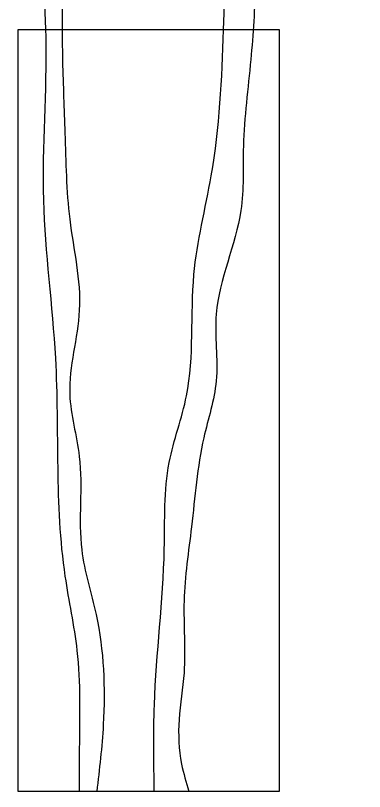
# Model space of a CAD drawing. Header units: millimetres. Extents: x 22565 to 38821, y 15578 to 26720.
# Drawn here: x 28464.9 to 28601.1, y 25205.6 to 25508.3 of the extents above; entities that cross this region are included whole.
import ezdxf

# ---------------------------------------------------------------- set-up
doc = ezdxf.new("R2010")
doc.units = ezdxf.units.MM

# ---------------------------------------------------------------- blocks, each defined once
blk = doc.blocks.new('A$C452702A7')
for p, q in [((34.19, 297.23), (136.11, 297.23)), ((34.19, 0), (34.19, 297.23)), ((136.11, 297.23), (136.11, 0)), ((136.11, 0), (34.19, 0))]:
    blk.add_line(p, q)
for points, knots in [([(87.4, 0), (87.19, 11.29), (86.7, 42.88), (92.33, 85.35), (90.76, 126.39), (104.03, 160.6), (100.05, 199.24), (112.24, 245.89), (114.67, 295.38), (115.58, 343.03), (129.16, 379.88), (133.19, 410.68), (140.06, 444.5), (152.48, 464.6), (159.81, 476.46)], [3.726546, 3.726546, 3.726546, 3.726546, 71.363856, 193.120102, 260.736655, 314.536713, 409.222683, 487.546538, 601.751234, 706.349812, 770.467318, 835.160769, 892.702762, 975.537572, 975.537572, 975.537572, 975.537572]), ([(39.75, 435.75), (40.47, 431.57), (42.42, 417.81), (39.14, 394.38), (47.83, 367.01), (52.15, 330.47), (50.9, 293.56), (52.76, 254.96), (53.13, 222.49), (61.41, 188.65), (51.34, 157.67), (60.86, 126.95), (56.23, 97.48), (67.39, 63.68), (68.64, 31.59), (65.96, 8.67), (64.91, 0)], [57.785543, 57.785543, 57.785543, 57.785543, 83.2521, 141.176631, 196.513048, 253.065702, 361.45674, 417.543903, 484.914972, 556.311883, 622.136771, 671.290853, 744.187664, 795.870153, 882.005425, 934.396438, 934.396438, 934.396438, 934.396438]), ([(33.21, 427.75), (33.47, 424.97), (34.43, 411.92), (33.79, 384.32), (41.34, 342.94), (46.98, 290.28), (41.63, 231.15), (51.74, 161.44), (47.7, 102.17), (58.91, 52.2), (58.05, 23.91), (58.1, 5.57), (58.12, 0)], [73.965248, 73.965248, 73.965248, 73.965248, 90.706669, 152.396613, 239.078008, 342.271596, 469.345639, 593.022648, 763.223546, 821.897422, 898.530139, 931.983533, 931.983533, 931.983533, 931.983533])]:
    blk.add_open_spline(points, degree=3, knots=knots)
blk.add_spline([(169.46, 473.57), (161.74, 462.96), (152.09, 439.82), (142.44, 404.14), (139.54, 375.21), (135.68, 362.67), (128.93, 338.56), (127, 315.41), (125.07, 285.52), (122.17, 251.77), (121.21, 226.69), (111.56, 186.19), (111.56, 160.15), (106.73, 137.97), (101.91, 103.25), (99.01, 74.32), (99.01, 46.35), (97.08, 28.03), (98.05, 10.67), (100.94, 0.06)], degree=3)

msp = doc.modelspace()

# ---------------------------------------------------------------- block references
msp.add_blockref('A$C452702A7', (28431.65, 25205.56))

doc.saveas('drawing.dxf')
